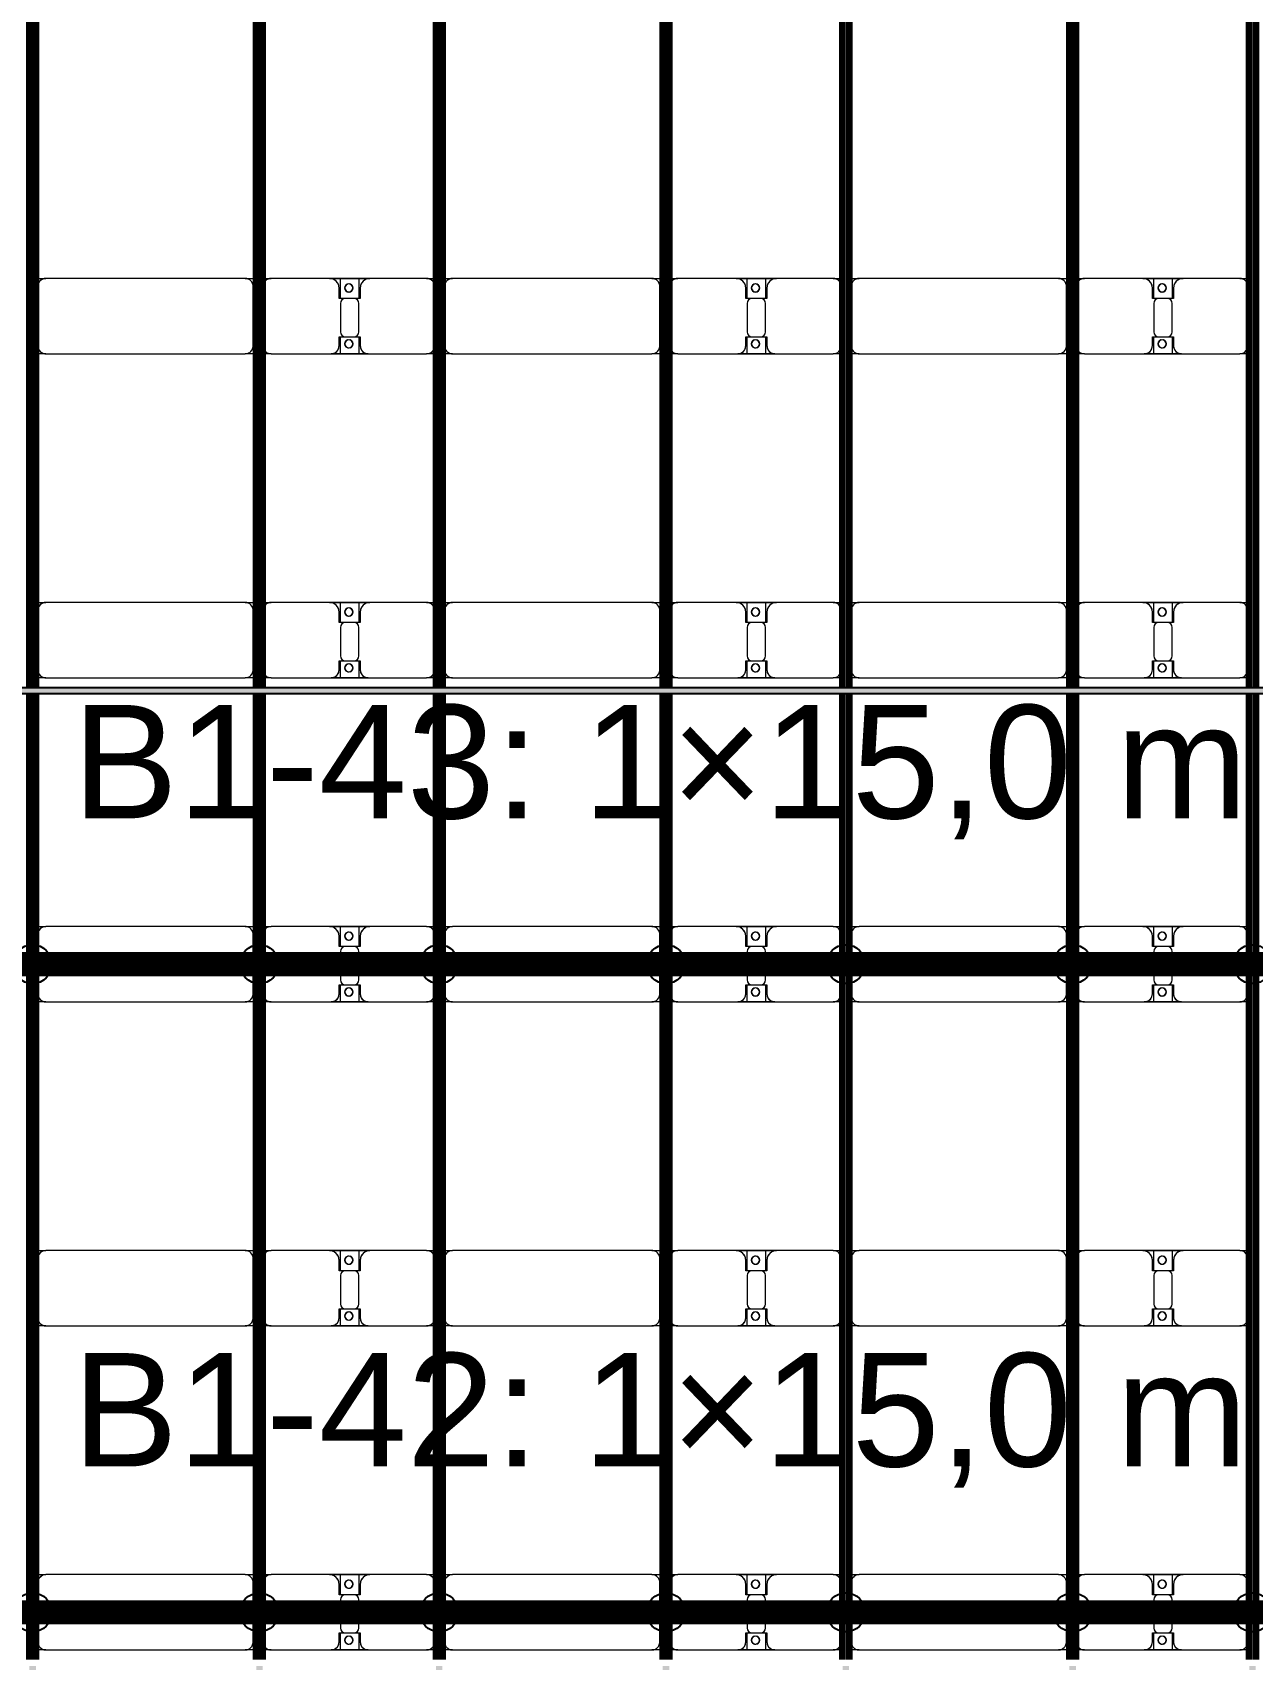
# Model space of a CAD drawing. Header units: millimetres. Extents: x -268744 to 115753, y -96240 to -10461.
# Drawn here: x 23940 to 31470, y -52607 to -42566 of the extents above; entities that cross this region are included whole.
import ezdxf

# ---------------------------------------------------------------- set-up
doc = ezdxf.new("R2010")
doc.units = ezdxf.units.MM
doc.layers.add('A-GENM', color=13, linetype='Continuous', lineweight=9)
doc.layers.add('S-BEAM', color=12, linetype='Continuous', lineweight=9)
doc.layers.add('GC-GHI CHU', color=2, linetype='Continuous')
doc.layers.add('GC-HOP 40x60 GIA CUONG', color=1, linetype='Continuous')
doc.styles.add('GC_VN', font='arial.ttf')

# ---------------------------------------------------------------- blocks, each defined once
blk = doc.blocks.new('Dầm C52 - Hộp 40x60-V26-KHUNG KẾT CẤU BÈ PIN 1')
at = {"layer": 'S-BEAM', "lineweight": 25}
h = blk.add_hatch(color=4, dxfattribs=at)
h.paths.add_polyline_path([(-145811, -20), (-73437, -16), (-73437, 20), (-145811, 20), (-145811, -16)])
h.paths.add_polyline_path([(-72237, -20), (-594, -16), (-594, 20), (-72237, 20), (-72237, -16)])
h.paths.add_polyline_path([(606, -20), (72250, -16), (72250, 20), (606, 20), (606, -16)])
h.paths.add_polyline_path([(73450, -20), (144463, -16), (144463, 20), (73450, 20), (73450, -16)])
h.paths.add_polyline_path([(145663, -20), (145811, -16), (145811, 20), (145663, 20), (145663, -16)])
at = {"layer": 'S-BEAM', "color": 4, "lineweight": 25}
for p, q in [((73450, 20), (144463, 20)), ((144463, -20), (73450, -20))]:
    blk.add_line(p, q, dxfattribs=at)
blk = doc.blocks.new('Dai phao do pin - DẢI PHAO ĐỠ PIN-V89-KHUNG KẾT CẤU BÈ PIN 1')
at = {"layer": 'A-GENM', "color": 7}
for p, q in [((59558, 242), (59620, 242)), ((59558, 242), (59620, 242)), ((60850, 242), (59620, 242)), ((60850, 242), (60918, 242)), ((60850, 242), (60918, 242)), ((60958, 242), (61010, 242)), ((60958, 242), (61010, 242)), ((61370, 242), (61010, 242)), ((61370, 242), (61552, 242)), ((61552, 242), (61370, 242)), ((61438, 242), (61620, 242)), ((61438, 116), (61438, 242)), ((61620, 242), (61438, 242)), ((61552, 242), (61552, 116)), ((61970, 242), (61620, 242)), ((61970, 242), (62028, 242)), ((61970, 242), (62028, 242)), ((62068, 242), (62130, 242)), ((62068, 242), (62130, 242)), ((63360, 242), (62130, 242)), ((63360, 242), (63428, 242)), ((63360, 242), (63428, 242)), ((63468, 242), (63520, 242)), ((63468, 242), (63520, 242)), ((63880, 242), (63520, 242)), ((63880, 242), (64062, 242)), ((64062, 242), (63880, 242)), ((63948, 242), (64130, 242)), ((63948, 116), (63948, 242)), ((64130, 242), (63948, 242)), ((64062, 242), (64062, 116)), ((64480, 242), (64130, 242)), ((64480, 242), (64538, 242)), ((64480, 242), (64538, 242)), ((64578, 242), (64640, 242)), ((64578, 242), (64640, 242)), ((65870, 242), (64640, 242)), ((65870, 242), (65938, 242)), ((65870, 242), (65938, 242)), ((65978, 242), (66030, 242)), ((65978, 242), (66030, 242)), ((66390, 242), (66030, 242)), ((66390, 242), (66572, 242)), ((66572, 242), (66390, 242)), ((66458, 242), (66640, 242)), ((66458, 116), (66458, 242)), ((66640, 242), (66458, 242)), ((66572, 242), (66572, 116)), ((66990, 242), (66640, 242)), ((66990, 242), (67048, 242)), ((66990, 242), (67048, 242)), ((59570, 192), (59570, -173)), ((60900, -173), (60900, 192)), ((60960, 192), (60960, -173)), ((61430, 118), (61430, 182)), ((61522, 118), (61430, 118)), ((61560, 118), (61468, 118)), ((61560, 182), (61560, 118)), ((62020, -173), (62020, 192)), ((62080, 192), (62080, -173)), ((63410, -173), (63410, 192)), ((63470, 192), (63470, -173)), ((63940, 118), (63940, 182)), ((64032, 118), (63940, 118)), ((64070, 118), (63978, 118)), ((64070, 182), (64070, 118)), ((64530, -173), (64530, 192)), ((64590, 192), (64590, -173)), ((65920, -173), (65920, 192)), ((65980, 192), (65980, -173)), ((66450, 118), (66450, 182)), ((66542, 118), (66450, 118)), ((66580, 118), (66488, 118)), ((66580, 182), (66580, 118)), ((67040, -173), (67040, 192)), ((61438, 88), (61438, -88)), ((61552, -88), (61552, 88)), ((63948, 88), (63948, -88)), ((64062, -88), (64062, 88)), ((66458, 88), (66458, -88)), ((66572, -88), (66572, 88)), ((61430, -173), (61430, -118)), ((61430, -118), (61522, -118)), ((61438, -223), (61438, -116)), ((61468, -118), (61560, -118)), ((61552, -116), (61552, -223)), ((61560, -118), (61560, -173)), ((63940, -173), (63940, -118)), ((63940, -118), (64032, -118)), ((63948, -223), (63948, -116)), ((63978, -118), (64070, -118)), ((64062, -116), (64062, -223)), ((64070, -118), (64070, -173)), ((66450, -173), (66450, -118)), ((66450, -118), (66542, -118)), ((66458, -223), (66458, -116)), ((66488, -118), (66580, -118)), ((66572, -116), (66572, -223)), ((66580, -118), (66580, -173)), ((59620, -223), (59558, -223)), ((59620, -223), (59558, -223)), ((59620, -223), (60850, -223)), ((60918, -223), (60850, -223)), ((60918, -223), (60850, -223)), ((61010, -223), (60958, -223)), ((61010, -223), (60958, -223)), ((61010, -223), (61380, -223)), ((61552, -223), (61380, -223)), ((61380, -223), (61552, -223)), ((61610, -223), (61438, -223)), ((61438, -223), (61610, -223)), ((61610, -223), (61970, -223)), ((62028, -223), (61970, -223)), ((62028, -223), (61970, -223)), ((62130, -223), (62068, -223)), ((62130, -223), (62068, -223)), ((62130, -223), (63360, -223)), ((63428, -223), (63360, -223)), ((63428, -223), (63360, -223)), ((63520, -223), (63468, -223)), ((63520, -223), (63468, -223)), ((63520, -223), (63890, -223)), ((64062, -223), (63890, -223)), ((63890, -223), (64062, -223)), ((64120, -223), (63948, -223)), ((63948, -223), (64120, -223)), ((64120, -223), (64480, -223)), ((64538, -223), (64480, -223)), ((64538, -223), (64480, -223)), ((64640, -223), (64578, -223)), ((64640, -223), (64578, -223)), ((64640, -223), (65870, -223)), ((65938, -223), (65870, -223)), ((65938, -223), (65870, -223)), ((66030, -223), (65978, -223)), ((66030, -223), (65978, -223)), ((66030, -223), (66400, -223)), ((66572, -223), (66400, -223)), ((66400, -223), (66572, -223)), ((66630, -223), (66458, -223)), ((66458, -223), (66630, -223)), ((66630, -223), (66990, -223)), ((67048, -223), (66990, -223)), ((67048, -223), (66990, -223))]:
    blk.add_line(p, q, dxfattribs=at)
for centre, radius, start, end in [((59620, 192), 50, 90, 180), ((59620, 192), 50, 150, 180), ((59620, 192), 50, 105, 135), ((60850, 192), 50, 0, 90), ((60850, 192), 50, 60, 90), ((60850, 192), 50, 15, 30), ((61010, 192), 50, 90, 180), ((61010, 192), 50, 105, 180), ((61370, 182), 60, 360, 90), ((61370, 182), 60, 360, 60), ((61489, 183), 25, 360, 180), ((61489, 183), 25, 360, 165), ((61491, 183), 25, 360, 180), ((61491, 183), 25, 90, 180), ((61491, 183), 25, 15, 75), ((61620, 182), 60, 90, 180), ((61620, 182), 60, 120, 180), ((61970, 192), 50, 360, 90), ((61970, 192), 50, 360, 75), ((62130, 192), 50, 90, 180), ((62130, 192), 50, 150, 180), ((62130, 192), 50, 105, 135), ((63360, 192), 50, 0, 90), ((63360, 192), 50, 60, 90), ((63360, 192), 50, 15, 30), ((63520, 192), 50, 90, 180), ((63520, 192), 50, 105, 180), ((63880, 182), 60, 0, 90), ((63880, 182), 60, 0, 60), ((63999, 183), 25, 360, 180), ((63999, 183), 25, 360, 165), ((64001, 183), 25, 360, 180), ((64001, 183), 25, 90, 180), ((64001, 183), 25, 15, 75), ((64130, 182), 60, 90, 180), ((64130, 182), 60, 120, 180), ((64480, 192), 50, 0, 90), ((64480, 192), 50, 0, 75), ((64640, 192), 50, 90, 180), ((64640, 192), 50, 150, 180), ((64640, 192), 50, 105, 135), ((65870, 192), 50, 0, 90), ((65870, 192), 50, 60, 90), ((65870, 192), 50, 15, 30), ((66030, 192), 50, 90, 180), ((66030, 192), 50, 105, 180), ((66390, 182), 60, 0, 90), ((66390, 182), 60, 0, 60), ((66509, 183), 25, 360, 180), ((66509, 183), 25, 360, 165), ((66511, 183), 25, 0, 180), ((66511, 183), 25, 90, 180), ((66511, 183), 25, 15, 75), ((66640, 182), 60, 90, 180), ((66640, 182), 60, 120, 180), ((66990, 192), 50, 0, 90), ((66990, 192), 50, 0, 75), ((61468, 88), 30, 90, 180), ((61489, 183), 25, 180, 0), ((61491, 183), 25, 180, 0), ((61491, 183), 25, 180, 300), ((61489, 183), 25, 210, 360), ((61491, 183), 25, 330, 345), ((61522, 88), 30, 360, 90), ((63978, 88), 30, 90, 180), ((63999, 183), 25, 180, 360), ((64001, 183), 25, 180, 0), ((64001, 183), 25, 180, 300), ((63999, 183), 25, 210, 360), ((64001, 183), 25, 330, 345), ((64032, 88), 30, 360, 90), ((66488, 88), 30, 90, 180), ((66509, 183), 25, 180, 0), ((66511, 183), 25, 180, 0), ((66511, 183), 25, 180, 300), ((66509, 183), 25, 210, 360), ((66511, 183), 25, 330, 345), ((66542, 88), 30, 0, 90), ((61468, -88), 30, 180, 270), ((61522, -88), 30, 270, 0), ((63978, -88), 30, 180, 270), ((64032, -88), 30, 270, 0), ((66488, -88), 30, 180, 270), ((66542, -88), 30, 270, 360), ((59620, -173), 50, 180, 270), ((59620, -173), 50, 180, 210), ((60850, -173), 50, 270, 360), ((60850, -173), 50, 330, 360), ((61010, -173), 50, 180, 270), ((61010, -173), 50, 180, 255), ((61380, -173), 50, 270, 0), ((61380, -173), 50, 285, 0), ((61489, -162), 25, 360, 180), ((61489, -162), 25, 105, 165), ((61489, -162), 25, 180, 360), ((61489, -162), 25, 195, 360), ((61491, -162), 25, 360, 180), ((61491, -162), 25, 105, 180), ((61491, -162), 25, 180, 0), ((61491, -162), 25, 180, 270), ((61489, -162), 25, 83.2627, 90), ((61489, -162), 25, 360, 75), ((61491, -162), 25, 15, 75), ((61491, -162), 25, 285, 345), ((61610, -173), 50, 180, 270), ((61610, -173), 50, 180, 255), ((61970, -173), 50, 270, 0), ((61970, -173), 50, 285, 0), ((62130, -173), 50, 180, 270), ((62130, -173), 50, 180, 210), ((63360, -173), 50, 270, 360), ((63360, -173), 50, 330, 360), ((63520, -173), 50, 180, 270), ((63520, -173), 50, 180, 255), ((63890, -173), 50, 270, 0), ((63890, -173), 50, 292.6879, 0), ((63999, -162), 25, 360, 180), ((63999, -162), 25, 105, 165), ((63999, -162), 25, 180, 360), ((63999, -162), 25, 195, 360), ((64001, -162), 25, 360, 180), ((64001, -162), 25, 105, 180), ((64001, -162), 25, 180, 0), ((64001, -162), 25, 180, 270), ((63999, -162), 25, 360, 75), ((64001, -162), 25, 15, 75), ((64001, -162), 25, 285, 345), ((64120, -173), 50, 180, 270), ((64120, -173), 50, 180, 255), ((64480, -173), 50, 270, 360), ((64480, -173), 50, 285, 0), ((64640, -173), 50, 180, 270), ((64640, -173), 50, 180, 210), ((65870, -173), 50, 270, 360), ((65870, -173), 50, 330, 360), ((66030, -173), 50, 180, 270), ((66030, -173), 50, 180, 255), ((66400, -173), 50, 270, 360), ((66400, -173), 50, 285, 0), ((66509, -162), 25, 360, 180), ((66509, -162), 25, 105, 165), ((66509, -162), 25, 180, 360), ((66509, -162), 25, 195, 360), ((66511, -162), 25, 0, 180), ((66511, -162), 25, 105, 180), ((66511, -162), 25, 180, 360), ((66511, -162), 25, 180, 270), ((66509, -162), 25, 360, 75), ((66511, -162), 25, 15, 75), ((66511, -162), 25, 285, 345), ((66630, -173), 50, 180, 270), ((66630, -173), 50, 180, 255), ((66990, -173), 50, 270, 0), ((66990, -173), 50, 285, 0), ((59620, -173), 50, 240, 270), ((60850, -173), 50, 285, 300), ((62130, -173), 50, 240, 270), ((63360, -173), 50, 285, 300), ((64640, -173), 50, 240, 270), ((65870, -173), 50, 285, 300)]:
    blk.add_arc(centre, radius, start, end, dxfattribs=at)
blk = doc.blocks.new('Dai phao do pin - DẢI PHAO ĐỠ PIN-V90-KHUNG KẾT CẤU BÈ PIN 1')
at = {"layer": 'A-GENM', "color": 7}
for p, q in [((59558, 242), (59620, 242)), ((59558, 242), (59620, 242)), ((60850, 242), (59620, 242)), ((60850, 242), (60918, 242)), ((60850, 242), (60918, 242)), ((60958, 242), (61010, 242)), ((60958, 242), (61010, 242)), ((61370, 242), (61010, 242)), ((61370, 242), (61552, 242)), ((61552, 242), (61370, 242)), ((61438, 242), (61620, 242)), ((61438, 116), (61438, 242)), ((61620, 242), (61438, 242)), ((61552, 242), (61552, 116)), ((61970, 242), (61620, 242)), ((61970, 242), (62028, 242)), ((61970, 242), (62028, 242)), ((62068, 242), (62130, 242)), ((62068, 242), (62130, 242)), ((63360, 242), (62130, 242)), ((63360, 242), (63428, 242)), ((63360, 242), (63428, 242)), ((63468, 242), (63520, 242)), ((63468, 242), (63520, 242)), ((63880, 242), (63520, 242)), ((63880, 242), (64062, 242)), ((64062, 242), (63880, 242)), ((63948, 242), (64130, 242)), ((63948, 116), (63948, 242)), ((64130, 242), (63948, 242)), ((64062, 242), (64062, 116)), ((64480, 242), (64130, 242)), ((64480, 242), (64538, 242)), ((64480, 242), (64538, 242)), ((64578, 242), (64640, 242)), ((64578, 242), (64640, 242)), ((65870, 242), (64640, 242)), ((65870, 242), (65938, 242)), ((65870, 242), (65938, 242)), ((65978, 242), (66030, 242)), ((65978, 242), (66030, 242)), ((66390, 242), (66030, 242)), ((66390, 242), (66572, 242)), ((66572, 242), (66390, 242)), ((66458, 242), (66640, 242)), ((66458, 116), (66458, 242)), ((66640, 242), (66458, 242)), ((66572, 242), (66572, 116)), ((66990, 242), (66640, 242)), ((66990, 242), (67048, 242)), ((66990, 242), (67048, 242)), ((59570, 192), (59570, -173)), ((60900, -173), (60900, 192)), ((60960, 192), (60960, -173)), ((61430, 118), (61430, 182)), ((61522, 118), (61430, 118)), ((61560, 118), (61468, 118)), ((61560, 182), (61560, 118)), ((62020, -173), (62020, 192)), ((62080, 192), (62080, -173)), ((63410, -173), (63410, 192)), ((63470, 192), (63470, -173)), ((63940, 118), (63940, 182)), ((64032, 118), (63940, 118)), ((64070, 118), (63978, 118)), ((64070, 182), (64070, 118)), ((64530, -173), (64530, 192)), ((64590, 192), (64590, -173)), ((65920, -173), (65920, 192)), ((65980, 192), (65980, -173)), ((66450, 118), (66450, 182)), ((66542, 118), (66450, 118)), ((66580, 118), (66488, 118)), ((66580, 182), (66580, 118)), ((67040, -173), (67040, 192)), ((61438, 88), (61438, -88)), ((61552, -88), (61552, 88)), ((63948, 88), (63948, -88)), ((64062, -88), (64062, 88)), ((66458, 88), (66458, -88)), ((66572, -88), (66572, 88)), ((61430, -173), (61430, -118)), ((61430, -118), (61522, -118)), ((61438, -223), (61438, -116)), ((61468, -118), (61560, -118)), ((61552, -116), (61552, -223)), ((61560, -118), (61560, -173)), ((63940, -173), (63940, -118)), ((63940, -118), (64032, -118)), ((63948, -223), (63948, -116)), ((63978, -118), (64070, -118)), ((64062, -116), (64062, -223)), ((64070, -118), (64070, -173)), ((66450, -173), (66450, -118)), ((66450, -118), (66542, -118)), ((66458, -223), (66458, -116)), ((66488, -118), (66580, -118)), ((66572, -116), (66572, -223)), ((66580, -118), (66580, -173)), ((59620, -223), (59558, -223)), ((59620, -223), (59558, -223)), ((59620, -223), (60850, -223)), ((60918, -223), (60850, -223)), ((60918, -223), (60850, -223)), ((61010, -223), (60958, -223)), ((61010, -223), (60958, -223)), ((61010, -223), (61380, -223)), ((61552, -223), (61380, -223)), ((61380, -223), (61552, -223)), ((61610, -223), (61438, -223)), ((61438, -223), (61610, -223)), ((61610, -223), (61970, -223)), ((62028, -223), (61970, -223)), ((62028, -223), (61970, -223)), ((62130, -223), (62068, -223)), ((62130, -223), (62068, -223)), ((62130, -223), (63360, -223)), ((63428, -223), (63360, -223)), ((63428, -223), (63360, -223)), ((63520, -223), (63468, -223)), ((63520, -223), (63468, -223)), ((63520, -223), (63890, -223)), ((64062, -223), (63890, -223)), ((63890, -223), (64062, -223)), ((64120, -223), (63948, -223)), ((63948, -223), (64120, -223)), ((64120, -223), (64480, -223)), ((64538, -223), (64480, -223)), ((64538, -223), (64480, -223)), ((64640, -223), (64578, -223)), ((64640, -223), (64578, -223)), ((64640, -223), (65870, -223)), ((65938, -223), (65870, -223)), ((65938, -223), (65870, -223)), ((66030, -223), (65978, -223)), ((66030, -223), (65978, -223)), ((66030, -223), (66400, -223)), ((66572, -223), (66400, -223)), ((66400, -223), (66572, -223)), ((66630, -223), (66458, -223)), ((66458, -223), (66630, -223)), ((66630, -223), (66990, -223)), ((67048, -223), (66990, -223)), ((67048, -223), (66990, -223))]:
    blk.add_line(p, q, dxfattribs=at)
for centre, radius, start, end in [((59620, 192), 50, 90, 180), ((59620, 192), 50, 150, 180), ((59620, 192), 50, 105, 135), ((60850, 192), 50, 0, 90), ((60850, 192), 50, 60, 90), ((60850, 192), 50, 15, 30), ((61010, 192), 50, 90, 180), ((61010, 192), 50, 105, 180), ((61370, 182), 60, 360, 90), ((61370, 182), 60, 360, 60), ((61489, 183), 25, 360, 180), ((61489, 183), 25, 360, 165), ((61491, 183), 25, 360, 180), ((61491, 183), 25, 90, 180), ((61491, 183), 25, 15, 75), ((61620, 182), 60, 90, 180), ((61620, 182), 60, 120, 180), ((61970, 192), 50, 360, 90), ((61970, 192), 50, 360, 75), ((62130, 192), 50, 90, 180), ((62130, 192), 50, 150, 180), ((62130, 192), 50, 105, 135), ((63360, 192), 50, 0, 90), ((63360, 192), 50, 60, 90), ((63360, 192), 50, 15, 30), ((63520, 192), 50, 90, 180), ((63520, 192), 50, 105, 180), ((63880, 182), 60, 0, 90), ((63880, 182), 60, 0, 60), ((63999, 183), 25, 360, 180), ((63999, 183), 25, 360, 165), ((64001, 183), 25, 360, 180), ((64001, 183), 25, 90, 180), ((64001, 183), 25, 15, 75), ((64130, 182), 60, 90, 180), ((64130, 182), 60, 120, 180), ((64480, 192), 50, 0, 90), ((64480, 192), 50, 0, 75), ((64640, 192), 50, 90, 180), ((64640, 192), 50, 150, 180), ((64640, 192), 50, 105, 135), ((65870, 192), 50, 0, 90), ((65870, 192), 50, 60, 90), ((65870, 192), 50, 15, 30), ((66030, 192), 50, 90, 180), ((66030, 192), 50, 105, 180), ((66390, 182), 60, 0, 90), ((66390, 182), 60, 0, 60), ((66509, 183), 25, 360, 180), ((66509, 183), 25, 360, 165), ((66511, 183), 25, 0, 180), ((66511, 183), 25, 90, 180), ((66511, 183), 25, 15, 75), ((66640, 182), 60, 90, 180), ((66640, 182), 60, 120, 180), ((66990, 192), 50, 0, 90), ((66990, 192), 50, 0, 75), ((61468, 88), 30, 90, 180), ((61489, 183), 25, 180, 0), ((61491, 183), 25, 180, 0), ((61491, 183), 25, 180, 300), ((61489, 183), 25, 210, 360), ((61491, 183), 25, 330, 345), ((61522, 88), 30, 360, 90), ((63978, 88), 30, 90, 180), ((63999, 183), 25, 180, 360), ((64001, 183), 25, 180, 0), ((64001, 183), 25, 180, 300), ((63999, 183), 25, 210, 360), ((64001, 183), 25, 330, 345), ((64032, 88), 30, 360, 90), ((66488, 88), 30, 90, 180), ((66509, 183), 25, 180, 0), ((66511, 183), 25, 180, 0), ((66511, 183), 25, 180, 300), ((66509, 183), 25, 210, 360), ((66511, 183), 25, 330, 345), ((66542, 88), 30, 0, 90), ((61468, -88), 30, 180, 270), ((61522, -88), 30, 270, 0), ((63978, -88), 30, 180, 270), ((64032, -88), 30, 270, 0), ((66488, -88), 30, 180, 270), ((66542, -88), 30, 270, 360), ((59620, -173), 50, 180, 270), ((59620, -173), 50, 180, 210), ((60850, -173), 50, 270, 360), ((60850, -173), 50, 330, 360), ((61010, -173), 50, 180, 270), ((61010, -173), 50, 180, 255), ((61380, -173), 50, 270, 0), ((61380, -173), 50, 285, 0), ((61489, -162), 25, 360, 180), ((61489, -162), 25, 105, 165), ((61489, -162), 25, 180, 360), ((61489, -162), 25, 195, 360), ((61491, -162), 25, 360, 180), ((61491, -162), 25, 105, 180), ((61491, -162), 25, 180, 0), ((61491, -162), 25, 180, 270), ((61489, -162), 25, 83.2627, 90), ((61489, -162), 25, 360, 75), ((61491, -162), 25, 15, 75), ((61491, -162), 25, 285, 345), ((61610, -173), 50, 180, 270), ((61610, -173), 50, 180, 255), ((61970, -173), 50, 270, 0), ((61970, -173), 50, 285, 0), ((62130, -173), 50, 180, 270), ((62130, -173), 50, 180, 210), ((63360, -173), 50, 270, 360), ((63360, -173), 50, 330, 360), ((63520, -173), 50, 180, 270), ((63520, -173), 50, 180, 255), ((63890, -173), 50, 270, 0), ((63890, -173), 50, 292.6879, 0), ((63999, -162), 25, 360, 180), ((63999, -162), 25, 105, 165), ((63999, -162), 25, 180, 360), ((63999, -162), 25, 195, 360), ((64001, -162), 25, 360, 180), ((64001, -162), 25, 105, 180), ((64001, -162), 25, 180, 0), ((64001, -162), 25, 180, 270), ((63999, -162), 25, 360, 75), ((64001, -162), 25, 15, 75), ((64001, -162), 25, 285, 345), ((64120, -173), 50, 180, 270), ((64120, -173), 50, 180, 255), ((64480, -173), 50, 270, 360), ((64480, -173), 50, 285, 0), ((64640, -173), 50, 180, 270), ((64640, -173), 50, 180, 210), ((65870, -173), 50, 270, 360), ((65870, -173), 50, 330, 360), ((66030, -173), 50, 180, 270), ((66030, -173), 50, 180, 255), ((66400, -173), 50, 270, 360), ((66400, -173), 50, 285, 0), ((66509, -162), 25, 360, 180), ((66509, -162), 25, 105, 165), ((66509, -162), 25, 180, 360), ((66509, -162), 25, 195, 360), ((66511, -162), 25, 0, 180), ((66511, -162), 25, 105, 180), ((66511, -162), 25, 180, 360), ((66511, -162), 25, 180, 270), ((66509, -162), 25, 360, 75), ((66511, -162), 25, 15, 75), ((66511, -162), 25, 285, 345), ((66630, -173), 50, 180, 270), ((66630, -173), 50, 180, 255), ((66990, -173), 50, 270, 0), ((66990, -173), 50, 285, 0), ((59620, -173), 50, 240, 270), ((60850, -173), 50, 285, 300), ((62130, -173), 50, 240, 270), ((63360, -173), 50, 285, 300), ((64640, -173), 50, 240, 270), ((65870, -173), 50, 285, 300)]:
    blk.add_arc(centre, radius, start, end, dxfattribs=at)
blk = doc.blocks.new('Dai phao do pin - DẢI PHAO ĐỠ PIN-V91-KHUNG KẾT CẤU BÈ PIN 1')
at = {"layer": 'A-GENM', "color": 7}
for p, q in [((59558, 242), (59620, 242)), ((59558, 242), (59620, 242)), ((60850, 242), (59620, 242)), ((60850, 242), (60918, 242)), ((60850, 242), (60918, 242)), ((60958, 242), (61010, 242)), ((60958, 242), (61010, 242)), ((61370, 242), (61010, 242)), ((61370, 242), (61552, 242)), ((61552, 242), (61370, 242)), ((61438, 242), (61620, 242)), ((61438, 116), (61438, 242)), ((61620, 242), (61438, 242)), ((61552, 242), (61552, 116)), ((61970, 242), (61620, 242)), ((61970, 242), (62028, 242)), ((61970, 242), (62028, 242)), ((62068, 242), (62130, 242)), ((62068, 242), (62130, 242)), ((63360, 242), (62130, 242)), ((63360, 242), (63428, 242)), ((63360, 242), (63428, 242)), ((63468, 242), (63520, 242)), ((63468, 242), (63520, 242)), ((63880, 242), (63520, 242)), ((63880, 242), (64062, 242)), ((64062, 242), (63880, 242)), ((63948, 242), (64130, 242)), ((63948, 116), (63948, 242)), ((64130, 242), (63948, 242)), ((64062, 242), (64062, 116)), ((64480, 242), (64130, 242)), ((64480, 242), (64538, 242)), ((64480, 242), (64538, 242)), ((64578, 242), (64640, 242)), ((64578, 242), (64640, 242)), ((65870, 242), (64640, 242)), ((65870, 242), (65938, 242)), ((65870, 242), (65938, 242)), ((65978, 242), (66030, 242)), ((65978, 242), (66030, 242)), ((66390, 242), (66030, 242)), ((66390, 242), (66572, 242)), ((66572, 242), (66390, 242)), ((66458, 242), (66640, 242)), ((66458, 116), (66458, 242)), ((66640, 242), (66458, 242)), ((66572, 242), (66572, 116)), ((66990, 242), (66640, 242)), ((66990, 242), (67048, 242)), ((66990, 242), (67048, 242)), ((59570, 192), (59570, -173)), ((60900, -173), (60900, 192)), ((60960, 192), (60960, -173)), ((61430, 118), (61430, 182)), ((61522, 118), (61430, 118)), ((61560, 118), (61468, 118)), ((61560, 182), (61560, 118)), ((62020, -173), (62020, 192)), ((62080, 192), (62080, -173)), ((63410, -173), (63410, 192)), ((63470, 192), (63470, -173)), ((63940, 118), (63940, 182)), ((64032, 118), (63940, 118)), ((64070, 118), (63978, 118)), ((64070, 182), (64070, 118)), ((64530, -173), (64530, 192)), ((64590, 192), (64590, -173)), ((65920, -173), (65920, 192)), ((65980, 192), (65980, -173)), ((66450, 118), (66450, 182)), ((66542, 118), (66450, 118)), ((66580, 118), (66488, 118)), ((66580, 182), (66580, 118)), ((67040, -173), (67040, 192)), ((61438, 88), (61438, -88)), ((61552, -88), (61552, 88)), ((63948, 88), (63948, -88)), ((64062, -88), (64062, 88)), ((66458, 88), (66458, -88)), ((66572, -88), (66572, 88)), ((61430, -173), (61430, -118)), ((61430, -118), (61522, -118)), ((61438, -223), (61438, -116)), ((61468, -118), (61560, -118)), ((61552, -116), (61552, -223)), ((61560, -118), (61560, -173)), ((63940, -173), (63940, -118)), ((63940, -118), (64032, -118)), ((63948, -223), (63948, -116)), ((63978, -118), (64070, -118)), ((64062, -116), (64062, -223)), ((64070, -118), (64070, -173)), ((66450, -173), (66450, -118)), ((66450, -118), (66542, -118)), ((66458, -223), (66458, -116)), ((66488, -118), (66580, -118)), ((66572, -116), (66572, -223)), ((66580, -118), (66580, -173)), ((59620, -223), (59558, -223)), ((59620, -223), (59558, -223)), ((59620, -223), (60850, -223)), ((60918, -223), (60850, -223)), ((60918, -223), (60850, -223)), ((61010, -223), (60958, -223)), ((61010, -223), (60958, -223)), ((61010, -223), (61380, -223)), ((61552, -223), (61380, -223)), ((61380, -223), (61552, -223)), ((61610, -223), (61438, -223)), ((61438, -223), (61610, -223)), ((61610, -223), (61970, -223)), ((62028, -223), (61970, -223)), ((62028, -223), (61970, -223)), ((62130, -223), (62068, -223)), ((62130, -223), (62068, -223)), ((62130, -223), (63360, -223)), ((63428, -223), (63360, -223)), ((63428, -223), (63360, -223)), ((63520, -223), (63468, -223)), ((63520, -223), (63468, -223)), ((63520, -223), (63890, -223)), ((64062, -223), (63890, -223)), ((63890, -223), (64062, -223)), ((64120, -223), (63948, -223)), ((63948, -223), (64120, -223)), ((64120, -223), (64480, -223)), ((64538, -223), (64480, -223)), ((64538, -223), (64480, -223)), ((64640, -223), (64578, -223)), ((64640, -223), (64578, -223)), ((64640, -223), (65870, -223)), ((65938, -223), (65870, -223)), ((65938, -223), (65870, -223)), ((66030, -223), (65978, -223)), ((66030, -223), (65978, -223)), ((66030, -223), (66400, -223)), ((66572, -223), (66400, -223)), ((66400, -223), (66572, -223)), ((66630, -223), (66458, -223)), ((66458, -223), (66630, -223)), ((66630, -223), (66990, -223)), ((67048, -223), (66990, -223)), ((67048, -223), (66990, -223))]:
    blk.add_line(p, q, dxfattribs=at)
for centre, radius, start, end in [((59620, 192), 50, 90, 180), ((59620, 192), 50, 150, 180), ((59620, 192), 50, 105, 135), ((60850, 192), 50, 0, 90), ((60850, 192), 50, 60, 90), ((60850, 192), 50, 15, 30), ((61010, 192), 50, 90, 180), ((61010, 192), 50, 105, 180), ((61370, 182), 60, 360, 90), ((61370, 182), 60, 360, 60), ((61489, 183), 25, 360, 180), ((61489, 183), 25, 360, 165), ((61491, 183), 25, 360, 180), ((61491, 183), 25, 90, 180), ((61491, 183), 25, 15, 75), ((61620, 182), 60, 90, 180), ((61620, 182), 60, 120, 180), ((61970, 192), 50, 360, 90), ((61970, 192), 50, 360, 75), ((62130, 192), 50, 90, 180), ((62130, 192), 50, 150, 180), ((62130, 192), 50, 105, 135), ((63360, 192), 50, 0, 90), ((63360, 192), 50, 60, 90), ((63360, 192), 50, 15, 30), ((63520, 192), 50, 90, 180), ((63520, 192), 50, 105, 180), ((63880, 182), 60, 0, 90), ((63880, 182), 60, 0, 60), ((63999, 183), 25, 360, 180), ((63999, 183), 25, 360, 165), ((64001, 183), 25, 360, 180), ((64001, 183), 25, 90, 180), ((64001, 183), 25, 15, 75), ((64130, 182), 60, 90, 180), ((64130, 182), 60, 120, 180), ((64480, 192), 50, 0, 90), ((64480, 192), 50, 0, 75), ((64640, 192), 50, 90, 180), ((64640, 192), 50, 150, 180), ((64640, 192), 50, 105, 135), ((65870, 192), 50, 0, 90), ((65870, 192), 50, 60, 90), ((65870, 192), 50, 15, 30), ((66030, 192), 50, 90, 180), ((66030, 192), 50, 105, 180), ((66390, 182), 60, 0, 90), ((66390, 182), 60, 0, 60), ((66509, 183), 25, 360, 180), ((66509, 183), 25, 360, 165), ((66511, 183), 25, 0, 180), ((66511, 183), 25, 90, 180), ((66511, 183), 25, 15, 75), ((66640, 182), 60, 90, 180), ((66640, 182), 60, 120, 180), ((66990, 192), 50, 0, 90), ((66990, 192), 50, 0, 75), ((61468, 88), 30, 90, 180), ((61489, 183), 25, 180, 0), ((61491, 183), 25, 180, 0), ((61491, 183), 25, 180, 300), ((61489, 183), 25, 210, 360), ((61491, 183), 25, 330, 345), ((61522, 88), 30, 360, 90), ((63978, 88), 30, 90, 180), ((63999, 183), 25, 180, 360), ((64001, 183), 25, 180, 0), ((64001, 183), 25, 180, 300), ((63999, 183), 25, 210, 360), ((64001, 183), 25, 330, 345), ((64032, 88), 30, 360, 90), ((66488, 88), 30, 90, 180), ((66509, 183), 25, 180, 0), ((66511, 183), 25, 180, 0), ((66511, 183), 25, 180, 300), ((66509, 183), 25, 210, 360), ((66511, 183), 25, 330, 345), ((66542, 88), 30, 0, 90), ((61468, -88), 30, 180, 270), ((61522, -88), 30, 270, 0), ((63978, -88), 30, 180, 270), ((64032, -88), 30, 270, 0), ((66488, -88), 30, 180, 270), ((66542, -88), 30, 270, 360), ((59620, -173), 50, 180, 270), ((59620, -173), 50, 180, 210), ((60850, -173), 50, 270, 360), ((60850, -173), 50, 330, 360), ((61010, -173), 50, 180, 270), ((61010, -173), 50, 180, 255), ((61380, -173), 50, 270, 0), ((61380, -173), 50, 285, 0), ((61489, -162), 25, 360, 180), ((61489, -162), 25, 105, 165), ((61489, -162), 25, 180, 360), ((61489, -162), 25, 195, 360), ((61491, -162), 25, 360, 180), ((61491, -162), 25, 105, 180), ((61491, -162), 25, 180, 0), ((61491, -162), 25, 180, 270), ((61489, -162), 25, 83.2627, 90), ((61489, -162), 25, 360, 75), ((61491, -162), 25, 15, 75), ((61491, -162), 25, 285, 345), ((61610, -173), 50, 180, 270), ((61610, -173), 50, 180, 255), ((61970, -173), 50, 270, 0), ((61970, -173), 50, 285, 0), ((62130, -173), 50, 180, 270), ((62130, -173), 50, 180, 210), ((63360, -173), 50, 270, 360), ((63360, -173), 50, 330, 360), ((63520, -173), 50, 180, 270), ((63520, -173), 50, 180, 255), ((63890, -173), 50, 270, 0), ((63890, -173), 50, 292.6879, 0), ((63999, -162), 25, 360, 180), ((63999, -162), 25, 105, 165), ((63999, -162), 25, 180, 360), ((63999, -162), 25, 195, 360), ((64001, -162), 25, 360, 180), ((64001, -162), 25, 105, 180), ((64001, -162), 25, 180, 0), ((64001, -162), 25, 180, 270), ((63999, -162), 25, 360, 75), ((64001, -162), 25, 15, 75), ((64001, -162), 25, 285, 345), ((64120, -173), 50, 180, 270), ((64120, -173), 50, 180, 255), ((64480, -173), 50, 270, 360), ((64480, -173), 50, 285, 0), ((64640, -173), 50, 180, 270), ((64640, -173), 50, 180, 210), ((65870, -173), 50, 270, 360), ((65870, -173), 50, 330, 360), ((66030, -173), 50, 180, 270), ((66030, -173), 50, 180, 255), ((66400, -173), 50, 270, 360), ((66400, -173), 50, 285, 0), ((66509, -162), 25, 360, 180), ((66509, -162), 25, 105, 165), ((66509, -162), 25, 180, 360), ((66509, -162), 25, 195, 360), ((66511, -162), 25, 0, 180), ((66511, -162), 25, 105, 180), ((66511, -162), 25, 180, 360), ((66511, -162), 25, 180, 270), ((66509, -162), 25, 360, 75), ((66511, -162), 25, 15, 75), ((66511, -162), 25, 285, 345), ((66630, -173), 50, 180, 270), ((66630, -173), 50, 180, 255), ((66990, -173), 50, 270, 0), ((66990, -173), 50, 285, 0), ((59620, -173), 50, 240, 270), ((60850, -173), 50, 285, 300), ((62130, -173), 50, 240, 270), ((63360, -173), 50, 285, 300), ((64640, -173), 50, 240, 270), ((65870, -173), 50, 285, 300)]:
    blk.add_arc(centre, radius, start, end, dxfattribs=at)
blk = doc.blocks.new('Dai phao do pin - DẢI PHAO ĐỠ PIN-V92-KHUNG KẾT CẤU BÈ PIN 1')
at = {"layer": 'A-GENM', "color": 7}
for p, q in [((59558, 242), (59620, 242)), ((59558, 242), (59620, 242)), ((60850, 242), (59620, 242)), ((60850, 242), (60918, 242)), ((60850, 242), (60918, 242)), ((60958, 242), (61010, 242)), ((60958, 242), (61010, 242)), ((61370, 242), (61010, 242)), ((61370, 242), (61552, 242)), ((61552, 242), (61370, 242)), ((61438, 242), (61620, 242)), ((61438, 116), (61438, 242)), ((61620, 242), (61438, 242)), ((61552, 242), (61552, 116)), ((61970, 242), (61620, 242)), ((61970, 242), (62028, 242)), ((61970, 242), (62028, 242)), ((62068, 242), (62130, 242)), ((62068, 242), (62130, 242)), ((63360, 242), (62130, 242)), ((63360, 242), (63428, 242)), ((63360, 242), (63428, 242)), ((63468, 242), (63520, 242)), ((63468, 242), (63520, 242)), ((63880, 242), (63520, 242)), ((63880, 242), (64062, 242)), ((64062, 242), (63880, 242)), ((63948, 242), (64130, 242)), ((63948, 116), (63948, 242)), ((64130, 242), (63948, 242)), ((64062, 242), (64062, 116)), ((64480, 242), (64130, 242)), ((64480, 242), (64538, 242)), ((64480, 242), (64538, 242)), ((64578, 242), (64640, 242)), ((64578, 242), (64640, 242)), ((65870, 242), (64640, 242)), ((65870, 242), (65938, 242)), ((65870, 242), (65938, 242)), ((65978, 242), (66030, 242)), ((65978, 242), (66030, 242)), ((66390, 242), (66030, 242)), ((66390, 242), (66572, 242)), ((66572, 242), (66390, 242)), ((66458, 242), (66640, 242)), ((66458, 116), (66458, 242)), ((66640, 242), (66458, 242)), ((66572, 242), (66572, 116)), ((66990, 242), (66640, 242)), ((66990, 242), (67048, 242)), ((66990, 242), (67048, 242)), ((59570, 192), (59570, -173)), ((60900, -173), (60900, 192)), ((60960, 192), (60960, -173)), ((61430, 118), (61430, 182)), ((61522, 118), (61430, 118)), ((61560, 118), (61468, 118)), ((61560, 182), (61560, 118)), ((62020, -173), (62020, 192)), ((62080, 192), (62080, -173)), ((63410, -173), (63410, 192)), ((63470, 192), (63470, -173)), ((63940, 118), (63940, 182)), ((64032, 118), (63940, 118)), ((64070, 118), (63978, 118)), ((64070, 182), (64070, 118)), ((64530, -173), (64530, 192)), ((64590, 192), (64590, -173)), ((65920, -173), (65920, 192)), ((65980, 192), (65980, -173)), ((66450, 118), (66450, 182)), ((66542, 118), (66450, 118)), ((66580, 118), (66488, 118)), ((66580, 182), (66580, 118)), ((67040, -173), (67040, 192)), ((61438, 88), (61438, -88)), ((61552, -88), (61552, 88)), ((63948, 88), (63948, -88)), ((64062, -88), (64062, 88)), ((66458, 88), (66458, -88)), ((66572, -88), (66572, 88)), ((61430, -173), (61430, -118)), ((61430, -118), (61522, -118)), ((61438, -223), (61438, -116)), ((61468, -118), (61560, -118)), ((61552, -116), (61552, -223)), ((61560, -118), (61560, -173)), ((63940, -173), (63940, -118)), ((63940, -118), (64032, -118)), ((63948, -223), (63948, -116)), ((63978, -118), (64070, -118)), ((64062, -116), (64062, -223)), ((64070, -118), (64070, -173)), ((66450, -173), (66450, -118)), ((66450, -118), (66542, -118)), ((66458, -223), (66458, -116)), ((66488, -118), (66580, -118)), ((66572, -116), (66572, -223)), ((66580, -118), (66580, -173)), ((59620, -223), (59558, -223)), ((59620, -223), (59558, -223)), ((59620, -223), (60850, -223)), ((60918, -223), (60850, -223)), ((60918, -223), (60850, -223)), ((61010, -223), (60958, -223)), ((61010, -223), (60958, -223)), ((61010, -223), (61380, -223)), ((61552, -223), (61380, -223)), ((61380, -223), (61552, -223)), ((61610, -223), (61438, -223)), ((61438, -223), (61610, -223)), ((61610, -223), (61970, -223)), ((62028, -223), (61970, -223)), ((62028, -223), (61970, -223)), ((62130, -223), (62068, -223)), ((62130, -223), (62068, -223)), ((62130, -223), (63360, -223)), ((63428, -223), (63360, -223)), ((63428, -223), (63360, -223)), ((63520, -223), (63468, -223)), ((63520, -223), (63468, -223)), ((63520, -223), (63890, -223)), ((64062, -223), (63890, -223)), ((63890, -223), (64062, -223)), ((64120, -223), (63948, -223)), ((63948, -223), (64120, -223)), ((64120, -223), (64480, -223)), ((64538, -223), (64480, -223)), ((64538, -223), (64480, -223)), ((64640, -223), (64578, -223)), ((64640, -223), (64578, -223)), ((64640, -223), (65870, -223)), ((65938, -223), (65870, -223)), ((65938, -223), (65870, -223)), ((66030, -223), (65978, -223)), ((66030, -223), (65978, -223)), ((66030, -223), (66400, -223)), ((66572, -223), (66400, -223)), ((66400, -223), (66572, -223)), ((66630, -223), (66458, -223)), ((66458, -223), (66630, -223)), ((66630, -223), (66990, -223)), ((67048, -223), (66990, -223)), ((67048, -223), (66990, -223))]:
    blk.add_line(p, q, dxfattribs=at)
for centre, radius, start, end in [((59620, 192), 50, 90, 180), ((59620, 192), 50, 150, 180), ((59620, 192), 50, 105, 135), ((60850, 192), 50, 0, 90), ((60850, 192), 50, 60, 90), ((60850, 192), 50, 15, 30), ((61010, 192), 50, 90, 180), ((61010, 192), 50, 105, 180), ((61370, 182), 60, 360, 90), ((61370, 182), 60, 360, 60), ((61489, 183), 25, 360, 180), ((61489, 183), 25, 360, 165), ((61491, 183), 25, 360, 180), ((61491, 183), 25, 90, 180), ((61491, 183), 25, 15, 75), ((61620, 182), 60, 90, 180), ((61620, 182), 60, 120, 180), ((61970, 192), 50, 360, 90), ((61970, 192), 50, 360, 75), ((62130, 192), 50, 90, 180), ((62130, 192), 50, 150, 180), ((62130, 192), 50, 105, 135), ((63360, 192), 50, 0, 90), ((63360, 192), 50, 60, 90), ((63360, 192), 50, 15, 30), ((63520, 192), 50, 90, 180), ((63520, 192), 50, 105, 180), ((63880, 182), 60, 0, 90), ((63880, 182), 60, 0, 60), ((63999, 183), 25, 360, 180), ((63999, 183), 25, 360, 165), ((64001, 183), 25, 360, 180), ((64001, 183), 25, 90, 180), ((64001, 183), 25, 15, 75), ((64130, 182), 60, 90, 180), ((64130, 182), 60, 120, 180), ((64480, 192), 50, 0, 90), ((64480, 192), 50, 0, 75), ((64640, 192), 50, 90, 180), ((64640, 192), 50, 150, 180), ((64640, 192), 50, 105, 135), ((65870, 192), 50, 0, 90), ((65870, 192), 50, 60, 90), ((65870, 192), 50, 15, 30), ((66030, 192), 50, 90, 180), ((66030, 192), 50, 105, 180), ((66390, 182), 60, 0, 90), ((66390, 182), 60, 0, 60), ((66509, 183), 25, 360, 180), ((66509, 183), 25, 360, 165), ((66511, 183), 25, 0, 180), ((66511, 183), 25, 90, 180), ((66511, 183), 25, 15, 75), ((66640, 182), 60, 90, 180), ((66640, 182), 60, 120, 180), ((66990, 192), 50, 0, 90), ((66990, 192), 50, 0, 75), ((61468, 88), 30, 90, 180), ((61489, 183), 25, 180, 0), ((61491, 183), 25, 180, 0), ((61491, 183), 25, 180, 300), ((61489, 183), 25, 210, 360), ((61491, 183), 25, 330, 345), ((61522, 88), 30, 360, 90), ((63978, 88), 30, 90, 180), ((63999, 183), 25, 180, 360), ((64001, 183), 25, 180, 0), ((64001, 183), 25, 180, 300), ((63999, 183), 25, 210, 360), ((64001, 183), 25, 330, 345), ((64032, 88), 30, 360, 90), ((66488, 88), 30, 90, 180), ((66509, 183), 25, 180, 0), ((66511, 183), 25, 180, 0), ((66511, 183), 25, 180, 300), ((66509, 183), 25, 210, 360), ((66511, 183), 25, 330, 345), ((66542, 88), 30, 0, 90), ((61468, -88), 30, 180, 270), ((61522, -88), 30, 270, 0), ((63978, -88), 30, 180, 270), ((64032, -88), 30, 270, 0), ((66488, -88), 30, 180, 270), ((66542, -88), 30, 270, 360), ((59620, -173), 50, 180, 270), ((59620, -173), 50, 180, 210), ((60850, -173), 50, 270, 360), ((60850, -173), 50, 330, 360), ((61010, -173), 50, 180, 270), ((61010, -173), 50, 180, 255), ((61380, -173), 50, 270, 0), ((61380, -173), 50, 285, 0), ((61489, -162), 25, 360, 180), ((61489, -162), 25, 105, 165), ((61489, -162), 25, 180, 360), ((61489, -162), 25, 195, 360), ((61491, -162), 25, 360, 180), ((61491, -162), 25, 105, 180), ((61491, -162), 25, 180, 0), ((61491, -162), 25, 180, 270), ((61489, -162), 25, 83.2627, 90), ((61489, -162), 25, 360, 75), ((61491, -162), 25, 15, 75), ((61491, -162), 25, 285, 345), ((61610, -173), 50, 180, 270), ((61610, -173), 50, 180, 255), ((61970, -173), 50, 270, 0), ((61970, -173), 50, 285, 0), ((62130, -173), 50, 180, 270), ((62130, -173), 50, 180, 210), ((63360, -173), 50, 270, 360), ((63360, -173), 50, 330, 360), ((63520, -173), 50, 180, 270), ((63520, -173), 50, 180, 255), ((63890, -173), 50, 270, 0), ((63890, -173), 50, 292.6879, 0), ((63999, -162), 25, 360, 180), ((63999, -162), 25, 105, 165), ((63999, -162), 25, 180, 360), ((63999, -162), 25, 195, 360), ((64001, -162), 25, 360, 180), ((64001, -162), 25, 105, 180), ((64001, -162), 25, 180, 0), ((64001, -162), 25, 180, 270), ((63999, -162), 25, 360, 75), ((64001, -162), 25, 15, 75), ((64001, -162), 25, 285, 345), ((64120, -173), 50, 180, 270), ((64120, -173), 50, 180, 255), ((64480, -173), 50, 270, 360), ((64480, -173), 50, 285, 0), ((64640, -173), 50, 180, 270), ((64640, -173), 50, 180, 210), ((65870, -173), 50, 270, 360), ((65870, -173), 50, 330, 360), ((66030, -173), 50, 180, 270), ((66030, -173), 50, 180, 255), ((66400, -173), 50, 270, 360), ((66400, -173), 50, 285, 0), ((66509, -162), 25, 360, 180), ((66509, -162), 25, 105, 165), ((66509, -162), 25, 180, 360), ((66509, -162), 25, 195, 360), ((66511, -162), 25, 0, 180), ((66511, -162), 25, 105, 180), ((66511, -162), 25, 180, 360), ((66511, -162), 25, 180, 270), ((66509, -162), 25, 360, 75), ((66511, -162), 25, 15, 75), ((66511, -162), 25, 285, 345), ((66630, -173), 50, 180, 270), ((66630, -173), 50, 180, 255), ((66990, -173), 50, 270, 0), ((66990, -173), 50, 285, 0), ((59620, -173), 50, 240, 270), ((60850, -173), 50, 285, 300), ((62130, -173), 50, 240, 270), ((63360, -173), 50, 285, 300), ((64640, -173), 50, 240, 270), ((65870, -173), 50, 285, 300)]:
    blk.add_arc(centre, radius, start, end, dxfattribs=at)
blk = doc.blocks.new('Dầm C52 - Dầm C52-V2-KHUNG KẾT CẤU BÈ PIN 1')
at = {"layer": 'S-BEAM', "lineweight": 140}
h = blk.add_hatch(color=1, dxfattribs=at)
h.paths.add_polyline_path([(-25481, 20), (-25481, -20), (-25441, -20), (-25441, 20)])
h.paths.add_polyline_path([(-25401, 20), (-25401, -20), (-19441, -20), (-19443, 20), (-24983, 20)])
h.paths.add_polyline_path([(-19401, 20), (-19401, -20), (-13441, -20), (-13441, 20), (-18520, 20)])
h.paths.add_polyline_path([(-13401, -20), (-7441, -20), (-7441, 20), (-13401, 20)])
h.paths.add_polyline_path([(-7401, 20), (-7401, -20), (-1441, -20), (-1441, 20), (-6515, 20)])
h.paths.add_polyline_path([(-1401, 20), (-1401, -20), (4559, -20), (4559, 20), (-975, 20)])
h.paths.add_polyline_path([(4599, -20), (10559, -20), (10559, 20), (4599, 20)])
h.paths.add_polyline_path([(10599, -20), (16559, -20), (16559, 20), (10599, 20)])
h.paths.add_polyline_path([(16599, 20), (16599, -20), (22559, -20), (22559, 20), (17493, 20)])
h.paths.add_polyline_path([(22599, 20), (22599, -20), (25259, -20), (25259, 20), (23034, 20)])
h.paths.add_polyline_path([(25299, -20), (25481, -20), (25481, 20), (25299, 20)])
at = {"layer": 'S-BEAM', "color": 1, "lineweight": 140}
for p, q in [((-7401, 20), (-1441, 20)), ((-1401, 20), (4559, 20)), ((-1441, -20), (-7401, -20)), ((4559, -20), (-1401, -20))]:
    blk.add_line(p, q, dxfattribs=at)
blk = doc.blocks.new('Dầm C52 - Dầm C52-V19-KHUNG KẾT CẤU BÈ PIN 1')
at = {"layer": 'S-BEAM', "lineweight": 140}
h = blk.add_hatch(color=1, dxfattribs=at)
h.paths.add_polyline_path([(-25481, 20), (-25481, -20), (-25441, -20), (-25445, 20)])
h.paths.add_polyline_path([(-25401, -20), (-19441, -20), (-19443, 20), (-25401, 20)])
h.paths.add_polyline_path([(-19401, -20), (-13441, -20), (-13441, 20), (-19401, 20)])
h.paths.add_polyline_path([(-13401, -20), (-7441, -20), (-7441, 20), (-13401, 20)])
h.paths.add_polyline_path([(-7401, -20), (-1441, -20), (-1441, 20), (-7401, 20)])
h.paths.add_polyline_path([(-1401, -20), (4559, -20), (4559, 20), (-1401, 20)])
h.paths.add_polyline_path([(4599, -20), (10559, -20), (10559, 20), (4599, 20)])
h.paths.add_polyline_path([(10599, -20), (16559, -20), (16559, 20), (10599, 20)])
h.paths.add_polyline_path([(16599, -20), (22559, -20), (22559, 20), (16599, 20)])
h.paths.add_polyline_path([(22599, -20), (25259, -20), (25259, 20), (22599, 20)])
h.paths.add_polyline_path([(25299, 20), (25299, -20), (25442, -20), (25442, 20)])
at = {"layer": 'S-BEAM', "color": 1, "lineweight": 140}
for p, q in [((-7401, 20), (-1441, 20)), ((-1401, 20), (4559, 20)), ((-1441, -20), (-7401, -20)), ((4559, -20), (-1401, -20))]:
    blk.add_line(p, q, dxfattribs=at)
blk = doc.blocks.new('Dầm C52 - Dầm C52-V1-KHUNG KẾT CẤU BÈ PIN 1')
at = {"layer": 'S-BEAM', "lineweight": 140}
h = blk.add_hatch(color=1, dxfattribs=at)
h.paths.add_polyline_path([(-25481, 20), (-25481, -20), (-25441, -20), (-25445, 20)])
h.paths.add_polyline_path([(-25401, -20), (-19441, -20), (-19443, 20), (-25401, 20)])
h.paths.add_polyline_path([(-19401, 20), (-19401, -20), (-13441, -20), (-13441, 20), (-18981, 20)])
h.paths.add_polyline_path([(-13401, -20), (-7441, -20), (-7441, 20), (-13401, 20)])
h.paths.add_polyline_path([(-7401, 20), (-7401, -20), (-1441, -20), (-1441, 20), (-6977, 20)])
h.paths.add_polyline_path([(-1401, -20), (4559, -20), (4559, 20), (-1401, 20)])
h.paths.add_polyline_path([(4599, 20), (4599, -20), (10559, -20), (10559, 20), (5027, 20)])
h.paths.add_polyline_path([(10599, -20), (16559, -20), (16559, 20), (10599, 20)])
h.paths.add_polyline_path([(16599, 20), (16599, -20), (22559, -20), (22559, 20), (17032, 20)])
h.paths.add_polyline_path([(22599, -20), (25259, -20), (25259, 20), (22599, 20)])
h.paths.add_polyline_path([(25299, -20), (25481, -20), (25481, 20), (25299, 20)])
at = {"layer": 'S-BEAM', "color": 1, "lineweight": 140}
for p, q in [((-7401, 20), (-1441, 20)), ((-1401, 20), (4559, 20)), ((-1441, -20), (-7401, -20)), ((4559, -20), (-1401, -20))]:
    blk.add_line(p, q, dxfattribs=at)
blk = doc.blocks.new('Dầm C52 - Dầm C52-102503-KHUNG KẾT CẤU BÈ PIN 1')
at = {"layer": 'S-BEAM', "lineweight": 140}
h = blk.add_hatch(color=1, dxfattribs=at)
h.paths.add_polyline_path([(-25481, 20), (-25481, -20), (-25441, -20), (-25441, 20)])
h.paths.add_polyline_path([(-25401, 20), (-25401, -20), (-19441, -20), (-19443, 20), (-24983, 20)])
h.paths.add_polyline_path([(-19401, 20), (-19401, -20), (-13441, -20), (-13441, 20), (-17596, 20)])
h.paths.add_polyline_path([(-13401, -20), (-7441, -20), (-7441, 20), (-13401, 20)])
h.paths.add_polyline_path([(-7401, -20), (-1441, -20), (-1441, 20), (-7401, 20)])
h.paths.add_polyline_path([(-1401, -20), (4559, -20), (4559, 20), (-1401, 20)])
h.paths.add_polyline_path([(4599, -20), (10559, -20), (10559, 20), (4599, 20)])
h.paths.add_polyline_path([(10599, 20), (10599, -20), (16559, -20), (16559, 20), (11953, 20)])
h.paths.add_polyline_path([(16599, -20), (22559, -20), (22559, 20), (16599, 20)])
h.paths.add_polyline_path([(22599, -20), (25259, -20), (25259, 20), (22599, 20)])
h.paths.add_polyline_path([(25299, -20), (25442, -20), (25442, 20), (25299, 20)])
at = {"layer": 'S-BEAM', "color": 1, "lineweight": 140}
for p, q in [((-7401, 20), (-1441, 20)), ((-1401, 20), (4559, 20)), ((-1441, -20), (-7401, -20)), ((4559, -20), (-1401, -20))]:
    blk.add_line(p, q, dxfattribs=at)
blk = doc.blocks.new('be pin 1_rvt-1-KHUNG KẾT CẤU BÈ PIN 1')
at = {"layer": 'A-GENM', "lineweight": 9}
for name, p in [('Dai phao do pin - DẢI PHAO ĐỠ PIN-V92-KHUNG KẾT CẤU BÈ PIN 1', (-35598, -44325)), ('Dai phao do pin - DẢI PHAO ĐỠ PIN-V91-KHUNG KẾT CẤU BÈ PIN 1', (-35598, -46325)), ('Dai phao do pin - DẢI PHAO ĐỠ PIN-V90-KHUNG KẾT CẤU BÈ PIN 1', (-35598, -48325)), ('Dai phao do pin - DẢI PHAO ĐỠ PIN-V90-KHUNG KẾT CẤU BÈ PIN 1', (-35598, -50325)), ('Dai phao do pin - DẢI PHAO ĐỠ PIN-V89-KHUNG KẾT CẤU BÈ PIN 1', (-35598, -52325))]:
    blk.add_blockref(name, p, dxfattribs=at)
at = {"layer": 'S-BEAM', "lineweight": 9, "rotation": 90.00000000032618}
for name, p in [('Dầm C52 - Dầm C52-V2-KHUNG KẾT CẤU BÈ PIN 1', (23940, -45206)), ('Dầm C52 - Dầm C52-V19-KHUNG KẾT CẤU BÈ PIN 1', (25340, -45206)), ('Dầm C52 - Dầm C52-V1-KHUNG KẾT CẤU BÈ PIN 1', (26450, -45206)), ('Dầm C52 - Dầm C52-102503-KHUNG KẾT CẤU BÈ PIN 1', (27850, -45206)), ('Dầm C52 - Dầm C52-V2-KHUNG KẾT CẤU BÈ PIN 1', (28960, -45206)), ('Dầm C52 - Dầm C52-102503-KHUNG KẾT CẤU BÈ PIN 1', (30360, -45206)), ('Dầm C52 - Dầm C52-V2-KHUNG KẾT CẤU BÈ PIN 1', (31470, -45206))]:
    blk.add_blockref(name, p, dxfattribs=at)
at = {"layer": 'S-BEAM', "lineweight": 9}
blk.add_blockref('Dầm C52 - Hộp 40x60-V26-KHUNG KẾT CẤU BÈ PIN 1', (-110897, -46627), dxfattribs=at)

msp = doc.modelspace()

# ---------------------------------------------------------------- linework, layer by layer
at = {"layer": 'GC-HOP 40x60 GIA CUONG', "const_width": 150}
for points in [[(19684.7, -48315.6), (34684.7, -48315.6)], [(19684.7, -52315.6), (34684.7, -52315.6)]]:
    msp.add_lwpolyline(points, dxfattribs=at)
at = {"layer": 'GC-HOP 40x60 GIA CUONG'}
for centre in [(23939.5, -48315.6), (25339.5, -48315.6), (26449.5, -48315.6), (27849.5, -48315.6), (28959.5, -48315.6), (30359.5, -48315.6), (31469.5, -48315.6), (23939.5, -52315.6), (25339.5, -52315.6), (26449.5, -52315.6), (27849.5, -52315.6), (28959.5, -52315.6), (30359.5, -52315.6), (31469.5, -52315.6)]:
    msp.add_circle(centre, 120, dxfattribs=at)

# ---------------------------------------------------------------- block references
at = {"lineweight": 5}
msp.add_blockref('be pin 1_rvt-1-KHUNG KẾT CẤU BÈ PIN 1', (0, 0), dxfattribs=at)

# ---------------------------------------------------------------- texts
at = {"layer": 'GC-GHI CHU', "style": 'GC_VN'}
for s, p in [('B1-43: 1×15,0 m', (24184.7, -47415.6)), ('B1-42: 1×15,0 m', (24184.7, -51415.6))]:
    msp.add_text(s, height=700, dxfattribs=at).set_placement(p)

doc.saveas('drawing.dxf')
